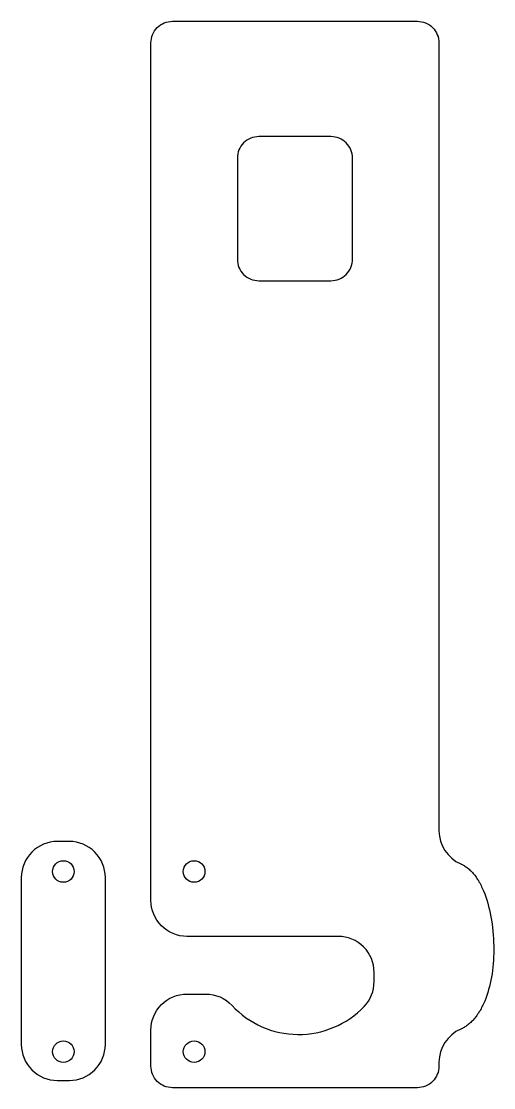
# Model space of a CAD drawing. Extents: x 39 to 105, y -122 to 26.
import ezdxf

# ---------------------------------------------------------------- set-up
doc = ezdxf.new("R2010")
doc.units = 0
doc.layers.add('DEFAULT', color=7, linetype='CONTINUOUS')

msp = doc.modelspace()

# ---------------------------------------------------------------- linework, layer by layer
at = {"layer": 'DEFAULT'}
for points in [[(97, -86.34, 0.299155), (100.02, -90.93), (100.14, -90.98), (100.25, -91.04), (100.37, -91.1), (100.49, -91.17), (100.61, -91.25), (100.73, -91.33), (100.84, -91.41), (100.96, -91.5), (101.07, -91.59), (101.19, -91.69), (101.3, -91.79), (101.41, -91.9), (101.53, -92.02), (101.64, -92.13), (101.74, -92.26), (101.85, -92.39), (101.96, -92.52), (102.06, -92.66), (102.17, -92.8), (102.27, -92.95), (102.37, -93.11), (102.47, -93.26), (102.56, -93.43), (102.66, -93.59), (102.75, -93.77), (102.84, -93.94), (102.93, -94.12), (103.02, -94.31), (103.19, -94.69), (103.35, -95.09), (103.5, -95.51), (103.65, -95.94), (103.78, -96.38), (103.9, -96.84), (104.01, -97.31), (104.12, -97.78), (104.21, -98.27), (104.29, -98.77), (104.37, -99.27), (104.43, -99.78), (104.48, -100.3), (104.53, -100.81), (104.56, -101.34), (104.58, -101.86), (104.6, -102.38), (104.6, -102.9), (104.6, -103.37), (104.58, -103.85), (104.56, -104.32), (104.53, -104.79), (104.48, -105.26), (104.43, -105.72), (104.37, -106.18), (104.29, -106.64), (104.21, -107.09), (104.12, -107.53), (104.01, -107.97), (103.9, -108.39), (103.78, -108.81), (103.65, -109.21), (103.5, -109.61), (103.35, -109.99), (103.19, -110.35), (103.11, -110.53), (103.02, -110.71), (102.93, -110.88), (102.84, -111.04), (102.75, -111.21), (102.66, -111.37), (102.56, -111.52), (102.47, -111.67), (102.37, -111.82), (102.27, -111.96), (102.17, -112.1), (102.06, -112.23), (101.96, -112.36), (101.85, -112.49), (101.74, -112.61), (101.64, -112.72), (101.53, -112.83), (101.41, -112.94), (101.3, -113.04), (101.19, -113.14), (101.07, -113.24), (100.96, -113.33), (100.84, -113.41), (100.73, -113.49), (100.61, -113.57), (100.49, -113.64), (100.37, -113.7), (100.25, -113.77), (100.14, -113.83), (100.02, -113.88, 0.299155), (97, -118.47), (97, -119, -0.414214), (94, -122), (60, -122, -0.414214), (57, -119), (57, -114, -0.414214), (62, -109), (64.6, -109, -0.208333), (68.26, -110.59, 0.431079), (86.61, -110.73, 0.193445), (88, -107.27), (88, -106, 0.414214), (83, -101), (62, -101, -0.414214), (57, -96), (57, 23, -0.414214), (60, 26), (94, 26, -0.414214), (97, 23)], [(85, -7), (85, 7, 0.414214), (82, 10), (72, 10, 0.414214), (69, 7), (69, -7, 0.414214), (72, -10), (82, -10, 0.414214)], [(44, -121), (45.67, -121, 0.414214), (50.67, -116), (50.67, -92.83, 0.414214), (45.67, -87.83), (44, -87.83, 0.414214), (39, -92.83), (39, -116, 0.414214)]]:
    msp.add_lwpolyline(points, format="xyb", close=True, dxfattribs=at)
for centre in [(44.84, -92), (63, -92), (44.84, -117), (63, -117)]:
    msp.add_circle(centre, 1.5, dxfattribs=at)

doc.saveas('drawing.dxf')
